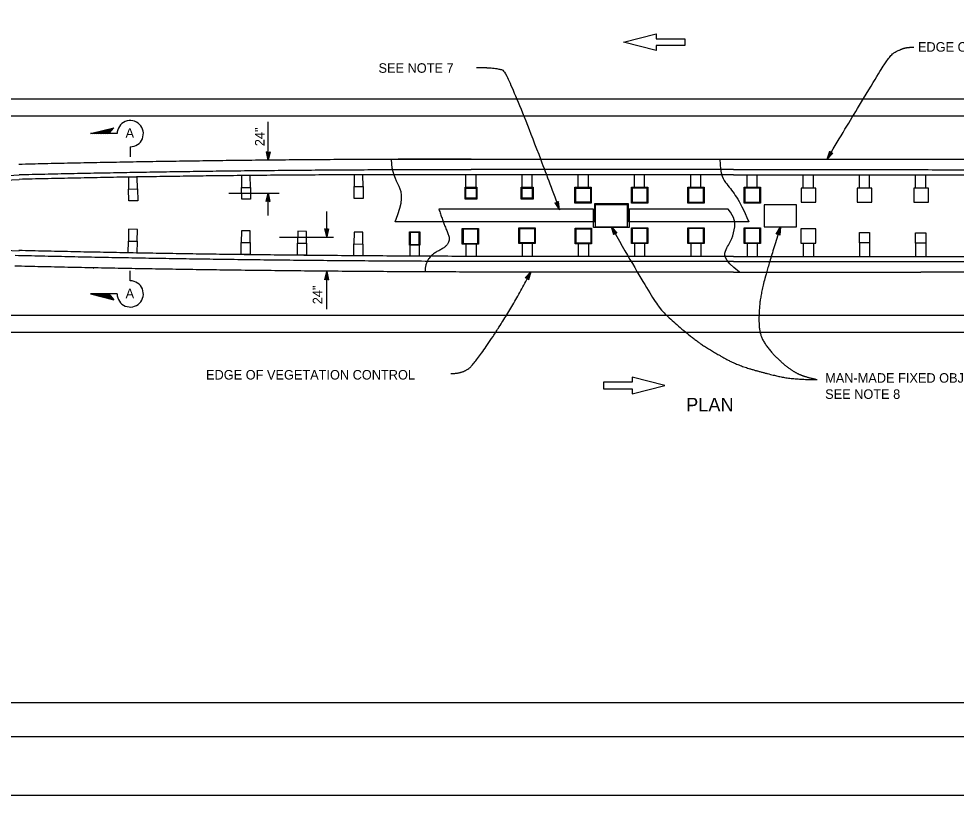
# Model space of a CAD drawing. Extents: x -893 to 867, y -474 to 712.
# Drawn here: x -496 to 193, y -474 to 97 of the extents above; entities that cross this region are included whole.
import ezdxf

# ---------------------------------------------------------------- set-up
doc = ezdxf.new("R2010")
doc.units = 0
for name, color, linetype in [('11 Undefined', 7, 'Continuous'), ('border_PLOTTING-ELEMENTS', 7, 'Continuous'), ('border_rw_22x34_Cut_Lines', 7, 'Continuous'), ('border_SHEET', 7, 'Continuous'), ('pp_PRESENTATION', 7, 'Continuous'), ('rd_ES', 7, 'Continuous'), ('rd_ETW', 7, 'Continuous'), ('tcd_BARRIER-THRIE-BEAM', 7, 'Continuous'), ('tcd_MISC', 7, 'Continuous'), ('tcd_RAILING-anno', 7, 'Continuous')]:
    doc.layers.add(name, color=color, linetype=linetype)

msp = doc.modelspace()

# ---------------------------------------------------------------- linework, layer by layer
at = {"layer": '11 Undefined'}
for p, q in [((-221.81, -6.77), (19.33, -6.59)), ((-47.87, -39.48), (-72.82, -39.48)), ((-72.82, -39.48), (-72.82, -52.77)), ((-47.87, -52.77), (-47.87, -39.48)), ((-73.42, -43.37), (-187.02, -43.37)), ((-73.42, -56.93), (-73.42, -43.37)), ((25.4, -43.37), (-47.27, -43.37)), ((-47.27, -43.37), (-47.27, -56.93)), ((-72.82, -52.77), (-219.18, -52.77)), ((40.54, -52.77), (-47.87, -52.77)), ((-47.27, -56.93), (-73.42, -56.93)), ((-440.78, -86.66), (-440.72, -86.63)), ((-197.18, -89.17), (29.31, -89.58))]:
    msp.add_line(p, q, dxfattribs=at)
for points in [[(-167.76, -27.28), (-159.06, -27.28), (-159.06, -35.98), (-167.76, -35.98)], [(-126.51, -27.28), (-117.81, -27.28), (-117.81, -35.98), (-126.51, -35.98)], [(-87.14, -27.28), (-75.07, -27.28), (-75.07, -38.87), (-87.14, -38.87)], [(-45.61, -27.28), (-33.54, -27.28), (-33.54, -38.87), (-45.61, -38.87)], [(-4.25, -27.28), (7.82, -27.28), (7.82, -38.87), (-4.25, -38.87)], [(-169.86, -57.54), (-157.79, -57.54), (-157.79, -69.12), (-169.86, -69.12)], [(-128.26, -57.1), (-116.19, -57.1), (-116.19, -68.68), (-128.26, -68.68)], [(-86.9, -57.34), (-74.83, -57.34), (-74.83, -68.92), (-86.9, -68.92)], [(-45.61, -57.1), (-33.54, -57.1), (-33.54, -68.68), (-45.61, -68.68)], [(-4.25, -57.1), (7.82, -57.1), (7.82, -68.68), (-4.25, -68.68)]]:
    msp.add_lwpolyline(points, close=True, dxfattribs=at)
for points, degree in [([(-219.18, -52.77), (-212.69, -36.82), (-215.11, -26.97), (-221.79, -16.38), (-221.81, -6.77)], 3), ([(19.33, -6.59), (19.37, -18.45), (24.55, -25.12), (31.38, -33.61), (36.73, -43.37), (40.54, -52.77)], 3), ([(-187.02, -43.37), (-183.06, -55.04), (-177.03, -69), (-197.18, -78.83), (-197.18, -89.17)], 2), ([(33.87, -89.58), (21.11, -80.18), (23.86, -72.27), (28.5, -65.04), (30.57, -56.76), (30.57, -49.87), (25.4, -43.37)], 3)]:
    msp.add_open_spline(points, degree=degree, dxfattribs=at)
at = {"layer": 'border_PLOTTING-ELEMENTS'}
for points in [[(-893.46, -474.04), (866.54, -474.04), (866.54, 711.96), (-893.46, 711.96)], [(-863.46, 668.96), (836.54, 668.96), (836.54, -431.04), (-863.46, -431.04)]]:
    msp.add_lwpolyline(points, close=True, dxfattribs=at)
at = {"layer": 'border_rw_22x34_Cut_Lines'}
msp.add_lwpolyline([(-863.46, 668.96), (836.54, 668.96), (836.54, -431.04), (-863.46, -431.04)], close=True, dxfattribs=at)
at = {"layer": 'border_SHEET'}
msp.add_line((811.54, -406.05), (-813.46, -406.05), dxfattribs=at)
at = {"layer": 'pp_PRESENTATION'}
for p, q in [((-51.39, 79.35), (-27.47, 85.49)), ((-27.47, 85.49), (-27.47, 81.85)), ((-27.48, 73.21), (-51.39, 79.35)), ((-6.38, 76.85), (-27.48, 76.85)), ((-27.48, 76.85), (-27.48, 73.21)), ((-27.47, 81.85), (-6.38, 81.85)), ((-6.38, 81.85), (-6.38, 79.35)), ((-6.38, 79.35), (-6.38, 76.85)), ((-442.83, 12.11), (-425.77, 16.46)), ((-441.43, 12.11), (-426.14, 16.01)), ((-440.02, 12.11), (-426.5, 15.56)), ((-438.62, 12.11), (-426.87, 15.11)), ((-437.22, 12.11), (-427.23, 14.66)), ((-435.82, 12.11), (-427.6, 14.21)), ((-429.3, 12.11), (-425.77, 16.46)), ((-423.29, 12.11), (-442.83, 12.11)), ((-434.41, 12.11), (-427.96, 13.76)), ((-433.01, 12.11), (-428.33, 13.31)), ((-431.61, 12.11), (-428.69, 12.86)), ((-430.21, 12.11), (-429.06, 12.41)), ((-413.65, 2.47), (-413.65, -4.87)), ((-413.65, -96), (-413.65, -88.67)), ((-442.83, -105.65), (-425.77, -110)), ((-423.29, -105.65), (-442.83, -105.65)), ((-441.42, -105.65), (-426.14, -109.55)), ((-440.02, -105.65), (-426.5, -109.1)), ((-438.62, -105.65), (-426.87, -108.65)), ((-437.22, -105.65), (-427.23, -108.19)), ((-435.82, -105.65), (-427.6, -107.74)), ((-434.41, -105.65), (-427.96, -107.29)), ((-433.01, -105.65), (-428.33, -106.84)), ((-431.61, -105.65), (-428.69, -106.39)), ((-430.21, -105.65), (-429.06, -105.94)), ((-429.3, -105.65), (-425.77, -110)), ((-44.96, -170.45), (-66.05, -170.45)), ((-66.05, -170.45), (-66.05, -172.95)), ((-21.04, -172.95), (-44.96, -166.81)), ((-44.96, -166.81), (-44.96, -170.45)), ((-66.05, -172.95), (-66.05, -175.45)), ((-66.05, -175.45), (-44.95, -175.45)), ((-44.95, -179.09), (-21.04, -172.95)), ((-44.95, -175.45), (-44.95, -179.09))]:
    msp.add_line(p, q, dxfattribs=at)
for centre, start, end in [((-413.65, 12.11), 269.99947, 179.99996), ((-413.65, -105.65), 180.00004, 90.00053)]:
    msp.add_arc(centre, 9.64, start, end, dxfattribs=at)
at = {"layer": 'rd_ES'}
for p, q in [((-600.78, 25.13), (604.14, 25.13)), ((-600.78, -121.3), (604.14, -121.3))]:
    msp.add_line(p, q, dxfattribs=at)
at = {"layer": 'rd_ETW'}
for p, q in [((-600.78, 37.63), (604.14, 37.63)), ((-600.78, -133.8), (604.14, -133.8))]:
    msp.add_line(p, q, dxfattribs=at)
at = {"layer": 'tcd_BARRIER-THRIE-BEAM'}
for p, q in [((-600.78, -23.37), (-495.25, -18.24)), ((-167.16, -27.88), (-167.16, -18.08)), ((29.31, -14.33), (-163.41, -14.33)), ((29.31, -18.08), (-163.41, -18.08)), ((-159.66, -27.88), (-159.66, -18.08)), ((-125.91, -27.88), (-125.91, -18.08)), ((-118.41, -27.88), (-118.41, -18.08)), ((-84.66, -27.88), (-84.66, -18.08)), ((-77.16, -27.88), (-77.16, -18.08)), ((-43.41, -27.88), (-43.41, -18.08)), ((-35.91, -27.88), (-35.91, -18.08)), ((-2.05, -27.88), (-2.05, -18.08)), ((5.45, -27.88), (5.45, -18.08)), ((29.31, -14.33), (166.81, -14.33)), ((29.31, -18.08), (166.81, -18.08)), ((39.31, -27.88), (39.31, -18.08)), ((46.81, -27.88), (46.81, -18.08)), ((80.56, -27.88), (80.56, -18.08)), ((88.06, -27.88), (88.06, -18.08)), ((121.81, -27.88), (121.81, -18.08)), ((129.31, -27.88), (129.31, -18.08)), ((163.06, -27.88), (163.06, -18.08)), ((170.56, -27.88), (170.56, -18.08)), ((-600.78, -26.86), (-495.17, -21.48)), ((-167.16, -35.38), (-167.16, -27.88)), ((-167.16, -27.88), (-159.66, -27.88)), ((-159.66, -27.88), (-159.66, -35.38)), ((-125.91, -35.38), (-125.91, -27.88)), ((-125.91, -27.88), (-118.41, -27.88)), ((-118.41, -27.88), (-118.41, -35.38)), ((-86.54, -27.88), (-75.67, -27.88)), ((-86.54, -38.27), (-86.54, -27.88)), ((-75.67, -27.88), (-75.67, -38.27)), ((-34.14, -27.88), (-45.01, -27.88)), ((-45.01, -27.88), (-45.01, -38.27)), ((-34.14, -38.27), (-34.14, -27.88)), ((7.22, -27.88), (-3.65, -27.88)), ((-3.65, -27.88), (-3.65, -38.27)), ((7.22, -38.27), (7.22, -27.88)), ((48.58, -27.88), (37.71, -27.88)), ((37.71, -27.88), (37.71, -38.27)), ((48.58, -38.27), (48.58, -27.88)), ((89.94, -27.88), (79.07, -27.88)), ((79.07, -27.88), (79.07, -38.27)), ((89.94, -38.27), (89.94, -27.88)), ((131.06, -27.88), (120.19, -27.88)), ((120.19, -27.88), (120.19, -38.27)), ((131.06, -38.27), (131.06, -27.88)), ((172.66, -27.88), (161.79, -27.88)), ((161.79, -27.88), (161.79, -38.27)), ((172.66, -38.27), (172.66, -27.88)), ((-159.66, -35.38), (-167.16, -35.38)), ((-118.41, -35.38), (-125.91, -35.38)), ((-75.67, -38.27), (-86.54, -38.27)), ((-45.01, -38.27), (-34.14, -38.27)), ((-3.65, -38.27), (7.22, -38.27)), ((37.71, -38.27), (48.58, -38.27)), ((79.07, -38.27), (89.94, -38.27)), ((120.19, -38.27), (131.06, -38.27)), ((161.79, -38.27), (172.66, -38.27)), ((-158.39, -58.14), (-169.26, -58.14)), ((-169.26, -58.14), (-169.26, -68.52)), ((-158.39, -68.52), (-158.39, -58.14)), ((-127.66, -57.7), (-116.79, -57.7)), ((-127.66, -68.08), (-127.66, -57.7)), ((-116.79, -57.7), (-116.79, -68.08)), ((-86.3, -57.94), (-75.43, -57.94)), ((-86.3, -68.32), (-86.3, -57.94)), ((-75.43, -57.94), (-75.43, -68.32)), ((-34.14, -57.7), (-45.01, -57.7)), ((-45.01, -57.7), (-45.01, -68.08)), ((-34.14, -68.08), (-34.14, -57.7)), ((7.22, -57.7), (-3.65, -57.7)), ((-3.65, -57.7), (-3.65, -68.08)), ((7.22, -68.08), (7.22, -57.7)), ((48.58, -57.7), (37.71, -57.7)), ((37.71, -57.7), (37.71, -68.08)), ((48.58, -68.08), (48.58, -57.7)), ((89.7, -57.94), (78.83, -57.94)), ((78.83, -57.94), (78.83, -68.32)), ((89.7, -68.32), (89.7, -57.94)), ((121.81, -68.08), (121.81, -60.58)), ((121.81, -60.58), (129.31, -60.58)), ((129.31, -60.58), (129.31, -68.08)), ((163.06, -68.27), (163.06, -60.77)), ((163.06, -60.77), (170.56, -60.77)), ((170.56, -60.77), (170.56, -68.27)), ((-600.78, -68.74), (-495.19, -73.93)), ((-169.26, -68.52), (-158.39, -68.52)), ((-167.16, -68.52), (-167.16, -78.07)), ((-159.66, -68.52), (-159.66, -78.08)), ((-116.79, -68.08), (-127.66, -68.08)), ((-125.91, -68.08), (-125.91, -78.08)), ((-118.41, -68.08), (-118.41, -78.08)), ((-75.43, -68.32), (-86.3, -68.32)), ((-84.66, -68.32), (-84.66, -78.08)), ((-77.16, -68.32), (-77.16, -78.08)), ((-45.01, -68.08), (-34.14, -68.08)), ((-43.41, -68.08), (-43.41, -78.08)), ((-35.91, -68.08), (-35.91, -78.08)), ((-3.65, -68.08), (7.22, -68.08)), ((-2.05, -68.08), (-2.05, -78.08)), ((5.45, -68.08), (5.45, -78.08)), ((37.71, -68.08), (48.58, -68.08)), ((39.31, -68.08), (39.31, -78.08)), ((46.81, -68.08), (46.81, -78.08)), ((78.83, -68.32), (89.7, -68.32)), ((80.56, -68.08), (80.56, -78.08)), ((88.06, -68.08), (88.06, -78.08)), ((121.81, -68.08), (121.81, -78.08)), ((129.31, -68.08), (121.81, -68.08)), ((129.31, -68.08), (129.31, -78.08)), ((170.56, -68.27), (163.06, -68.27)), ((163.06, -68.27), (163.06, -78.27)), ((170.56, -68.27), (170.56, -77.97)), ((29.31, -78.08), (-163.41, -78.08)), ((29.31, -81.83), (-163.41, -81.83)), ((29.31, -78.08), (166.81, -78.08)), ((29.31, -81.83), (166.81, -81.83))]:
    msp.add_line(p, q, dxfattribs=at)
for points in [[(-408.52, -19.79), (-415.03, -19.91), (-414.87, -28.59), (-408.36, -28.48)], [(-325.51, -18.66), (-332.02, -18.74), (-331.91, -27.43), (-325.4, -27.35)], [(-242.76, -18.08), (-249.27, -18.13), (-249.2, -26.82), (-242.69, -26.77)], [(-331.91, -27.43), (-325.4, -27.35), (-325.29, -36.04), (-331.8, -36.12)], [(-249.2, -26.82), (-242.69, -26.77), (-242.62, -35.46), (-249.13, -35.51)], [(-414.87, -28.59), (-408.36, -28.48), (-408.2, -37.17), (-414.71, -37.29)], [(-415.05, -66.81), (-408.54, -66.93), (-408.38, -58.24), (-414.89, -58.12)], [(-332.09, -67.88), (-325.58, -67.96), (-325.47, -59.27), (-331.98, -59.18)], [(-290.72, -68.35), (-284.2, -68.4), (-284.13, -59.71), (-290.65, -59.66)], [(-249.38, -68.95), (-242.87, -69), (-242.8, -60.31), (-249.31, -60.25)], [(-208.05, -69.29), (-201.53, -69.34), (-201.46, -60.65), (-207.98, -60.59)], [(-408.7, -75.62), (-415.21, -75.5), (-415.05, -66.81), (-408.54, -66.93)], [(-325.69, -76.65), (-332.21, -76.57), (-332.09, -67.88), (-325.58, -67.96)], [(-284.27, -77.09), (-290.79, -77.04), (-290.72, -68.35), (-284.2, -68.4)], [(-242.94, -77.69), (-249.45, -77.64), (-249.38, -68.95), (-242.87, -69)], [(-201.6, -78.03), (-208.11, -77.98), (-208.05, -69.29), (-201.53, -69.34)]]:
    msp.add_lwpolyline(points, close=True, dxfattribs=at)
for points in [[(-163.41, -14.41), (-336.76, -14.4), (-495.25, -18.24)], [(-163.41, -18.08), (-336.78, -17.65), (-495.17, -21.48)], [(166.81, -14.33), (340.36, -14.8), (501.65, -18.67)], [(166.81, -18.08), (340.31, -18.55), (498.75, -22.38)], [(-163.41, -78.08), (-336.92, -77.62), (-495.35, -73.78)], [(166.81, -78.08), (340.18, -78.52), (498.57, -74.68)], [(-163.41, -81.83), (-336.96, -81.37), (-498.26, -77.5)], [(166.81, -81.76), (340.16, -81.77), (498.65, -77.93)]]:
    msp.add_open_spline(points, degree=2, dxfattribs=at)
at = {"layer": 'tcd_MISC'}
for p, q in [((-221.81, -6.77), (19.33, -6.59)), ((-163.41, -6.59), (29.31, -6.59)), ((29.31, -6.59), (166.81, -6.59)), ((-47.87, -39.48), (-72.82, -39.48)), ((-72.82, -39.48), (-72.82, -52.77)), ((-72.22, -40.08), (-72.22, -56.33)), ((-48.47, -40.08), (-72.22, -40.08)), ((-48.47, -56.33), (-48.47, -40.08)), ((-47.87, -52.77), (-47.87, -39.48)), ((75.7, -40.08), (51.95, -40.08)), ((51.95, -40.08), (51.95, -56.33)), ((75.7, -56.33), (75.7, -40.08)), ((-73.42, -43.37), (-187.02, -43.37)), ((-73.42, -56.93), (-73.42, -43.37)), ((25.4, -43.37), (-47.27, -43.37)), ((-47.27, -43.37), (-47.27, -56.93)), ((-183.84, -52.77), (-219.18, -52.77)), ((-72.82, -52.77), (-183.84, -52.77)), ((30.23, -52.77), (-47.87, -52.77)), ((40.54, -52.77), (30.23, -52.77)), ((-47.27, -56.93), (-73.42, -56.93)), ((-72.22, -56.33), (-48.47, -56.33)), ((51.95, -56.33), (75.7, -56.33)), ((-197.18, -89.17), (29.31, -89.58)), ((29.31, -89.58), (-163.41, -89.58)), ((29.31, -89.58), (166.81, -89.58))]:
    msp.add_line(p, q, dxfattribs=at)
for points in [[(-167.76, -27.28), (-159.06, -27.28), (-159.06, -35.98), (-167.76, -35.98)], [(-126.51, -27.28), (-117.81, -27.28), (-117.81, -35.98), (-126.51, -35.98)], [(-87.14, -27.28), (-75.07, -27.28), (-75.07, -38.87), (-87.14, -38.87)], [(-45.61, -27.28), (-33.54, -27.28), (-33.54, -38.87), (-45.61, -38.87)], [(-4.25, -27.28), (7.82, -27.28), (7.82, -38.87), (-4.25, -38.87)], [(37.11, -27.28), (49.18, -27.28), (49.18, -38.87), (37.11, -38.87)], [(-208.58, -59.99), (-200.93, -59.99), (-200.93, -69.94), (-208.58, -69.94)], [(-169.86, -57.54), (-157.79, -57.54), (-157.79, -69.12), (-169.86, -69.12)], [(-128.26, -57.1), (-116.19, -57.1), (-116.19, -68.68), (-128.26, -68.68)], [(-86.9, -57.34), (-74.83, -57.34), (-74.83, -68.92), (-86.9, -68.92)], [(-45.61, -57.1), (-33.54, -57.1), (-33.54, -68.68), (-45.61, -68.68)], [(-4.25, -57.1), (7.82, -57.1), (7.82, -68.68), (-4.25, -68.68)], [(37.11, -57.1), (49.18, -57.1), (49.18, -68.68), (37.11, -68.68)]]:
    msp.add_lwpolyline(points, close=True, dxfattribs=at)
for points, degree in [([(-163.41, -6.66), (-336.85, -6.65), (-495.44, -10.49)], 2), ([(-219.18, -52.77), (-212.69, -36.82), (-215.11, -26.97), (-221.79, -16.38), (-221.81, -6.77)], 3), ([(19.33, -6.59), (19.37, -18.45), (24.55, -25.12), (31.38, -33.61), (36.73, -43.37), (40.54, -52.77)], 3), ([(166.83, -6.59), (340.46, -7.05), (501.84, -10.92)], 2), ([(-187.02, -43.37), (-183.06, -55.04), (-177.03, -69), (-197.18, -78.83), (-197.18, -89.17)], 2), ([(33.87, -89.58), (21.11, -80.18), (23.86, -72.27), (28.5, -65.04), (30.57, -56.76), (30.57, -49.87), (25.4, -43.37)], 3), ([(-163.43, -89.58), (-337.06, -89.12), (-498.44, -85.25)], 2), ([(166.81, -89.5), (340.25, -89.51), (498.83, -85.68)], 2)]:
    msp.add_open_spline(points, degree=degree, dxfattribs=at)
at = {"layer": 'tcd_RAILING-anno'}
for p, q in [((-312.33, -7.32), (-312.33, 20.85)), ((-313.66, -1.32), (-313.66, -1.32)), ((-310.99, -1.32), (-310.99, -1.32)), ((98.06, -6.59), (98.06, -6.59)), ((100, -0.76), (100, -0.76)), ((102.29, -2.13), (102.29, -2.13)), ((-312.33, -7.32), (-312.33, -7.32)), ((-341.2, -31.69), (-304.4, -31.69)), ((-312.41, -48.08), (-312.41, -31.65)), ((-312.41, -31.65), (-312.41, -31.65)), ((-313.75, -37.65), (-313.75, -37.65)), ((-311.08, -37.65), (-311.08, -37.65)), ((-101.75, -38.73), (-101.75, -38.73)), ((-99.26, -37.75), (-99.26, -37.75)), ((-269.39, -63.74), (-269.39, -45.17)), ((-98.31, -43.82), (-98.31, -43.82)), ((-270.72, -57.74), (-270.72, -57.74)), ((-268.05, -57.74), (-268.05, -57.74)), ((-60.34, -56.33), (-60.34, -56.33)), ((-56.24, -60.9), (-56.24, -60.9)), ((60.74, -61.65), (60.74, -61.65)), ((63.83, -56.33), (63.83, -56.33)), ((-303.94, -64.06), (-264.39, -64.06)), ((-269.39, -63.74), (-269.39, -63.74)), ((-58.57, -62.21), (-58.57, -62.21)), ((63.29, -62.45), (63.29, -62.45)), ((-269.39, -116.81), (-269.39, -89.2)), ((-269.39, -89.2), (-269.39, -89.2)), ((-119.39, -89.36), (-119.39, -89.36)), ((-270.73, -95.2), (-270.73, -95.2)), ((-268.06, -95.2), (-268.06, -95.2)), ((-123.52, -93.91), (-123.52, -93.91)), ((-121.2, -95.23), (-121.2, -95.23))]:
    msp.add_line(p, q, dxfattribs=at)
for points in [[(-310.99, -1.32), (-312.33, -7.32), (-313.66, -1.32), (-313.3, -1.53), (-312.33, -5.93), (-311.34, -1.53), (-311.7, -1.75), (-312.33, -4.56), (-312.95, -1.75), (-312.59, -1.96), (-312.32, -3.18), (-312.05, -1.96), (-312.33, -2.12), (-313.66, -1.32), (-312.33, -2.12)], [(102.29, -2.13), (98.06, -6.59), (100, -0.76), (100.2, -1.12), (98.77, -5.39), (101.88, -2.13), (101.47, -2.13), (99.48, -4.22), (100.39, -1.49), (100.59, -1.85), (100.19, -3.03), (101.05, -2.13), (100.73, -2.13), (100, -0.76), (100.73, -2.13)], [(-313.75, -37.65), (-312.41, -31.65), (-311.08, -37.65), (-311.44, -37.44), (-312.41, -33.04), (-313.4, -37.44), (-313.04, -37.23), (-312.41, -34.41), (-311.79, -37.22), (-312.15, -37.01), (-312.42, -35.79), (-312.69, -37.01), (-312.41, -36.85), (-311.08, -37.65), (-312.41, -36.85)], [(-101.75, -38.73), (-98.31, -43.82), (-99.26, -37.75), (-99.52, -38.08), (-98.82, -42.53), (-101.34, -38.79), (-100.93, -38.86), (-99.32, -41.25), (-99.77, -38.41), (-100.02, -38.74), (-99.83, -39.97), (-100.53, -38.93), (-100.21, -38.98), (-99.26, -37.75), (-100.21, -38.98)], [(-268.05, -57.74), (-269.39, -63.74), (-270.72, -57.74), (-270.37, -57.95), (-269.4, -62.34), (-268.41, -57.95), (-268.76, -58.16), (-269.39, -60.97), (-270.01, -58.16), (-269.66, -58.38), (-269.39, -59.59), (-269.12, -58.37), (-269.39, -58.54), (-270.72, -57.74), (-269.39, -58.54)], [(-58.57, -62.21), (-60.34, -56.33), (-56.24, -60.91), (-56.65, -60.89), (-59.66, -57.54), (-58.36, -61.86), (-58.16, -61.5), (-58.99, -58.74), (-57.07, -60.88), (-57.48, -60.87), (-58.31, -59.94), (-57.95, -61.14), (-57.79, -60.86), (-56.24, -60.91), (-57.79, -60.86)], [(60.74, -61.65), (63.83, -56.33), (63.29, -62.45), (63.02, -62.14), (63.41, -57.66), (61.15, -61.55), (61.55, -61.46), (62.99, -58.96), (62.74, -61.83), (62.47, -61.52), (62.58, -60.28), (61.95, -61.36), (62.26, -61.29), (63.29, -62.45), (62.26, -61.29)], [(-270.73, -95.2), (-269.39, -89.2), (-268.06, -95.21), (-268.42, -94.99), (-269.39, -90.6), (-270.38, -94.99), (-270.02, -94.78), (-269.39, -91.97), (-268.77, -94.78), (-269.13, -94.56), (-269.39, -93.35), (-269.67, -94.57), (-269.39, -94.4), (-268.06, -95.21), (-269.39, -94.4)], [(-123.52, -93.91), (-119.39, -89.36), (-121.2, -95.23), (-121.41, -94.87), (-120.07, -90.57), (-123.11, -93.9), (-122.7, -93.9), (-120.76, -91.76), (-121.61, -94.51), (-121.81, -94.15), (-121.44, -92.96), (-122.28, -93.89), (-121.96, -93.88), (-121.2, -95.23), (-121.96, -93.88)]]:
    msp.add_lwpolyline(points, close=True, dxfattribs=at)
for points in [[(98.06, -6.59), (136.28, 57.16), (145.19, 70.55), (150.29, 73.1), (156.02, 75.65), (161.75, 75.65)], [(-159.27, 60.76), (-144.03, 60.76), (-135.76, 56.4), (-98.31, -43.82)], [(-60.34, -56.33), (-29.06, -111.92), (-16.98, -124.36), (2.01, -140.25), (14.44, -148.2), (31.7, -157.87), (54.49, -164.44), (73.47, -168.58), (90.74, -168.58)], [(63.83, -56.33), (54.14, -87.04), (49.31, -106.73), (47.93, -119.52), (48.27, -135.07), (54.83, -146.12), (65.19, -156.49), (73.82, -163.05), (81.76, -166.51), (90.74, -168.58)], [(-178.27, -164.18), (-168.51, -164.18), (-158.5, -153.9), (-133.09, -115.37), (-119.39, -89.36)]]:
    msp.add_open_spline(points, degree=2, dxfattribs=at)

# ---------------------------------------------------------------- texts
at = {"layer": 'pp_PRESENTATION'}
for p in [(-417.11, 9.13), (-417.06, -108.79)]:
    msp.add_text('A', height=7, dxfattribs=at).set_placement(p)
at = {"layer": 'tcd_RAILING-anno'}
for s, height, p in [('EDGE OF VEGETATION CONTROL', 7, (164.81, 72.35)), ('SEE NOTE 7', 7, (-231.33, 56.84)), ('EDGE OF VEGETATION CONTROL', 7, (-357.98, -168.57)), ('MAN-MADE FIXED OBJECT,', 7, (96.66, -170.88)), ('SEE NOTE 8', 7, (96.66, -182.78)), ('PLAN', 10, (-5.47, -192.03))]:
    msp.add_text(s, height=height, dxfattribs=at).set_placement(p)
for p in [(-315.04, 2.88), (-272.61, -113.24)]:
    msp.add_text('24"', height=7, rotation=90, dxfattribs=at).set_placement(p)

doc.saveas('drawing.dxf')
